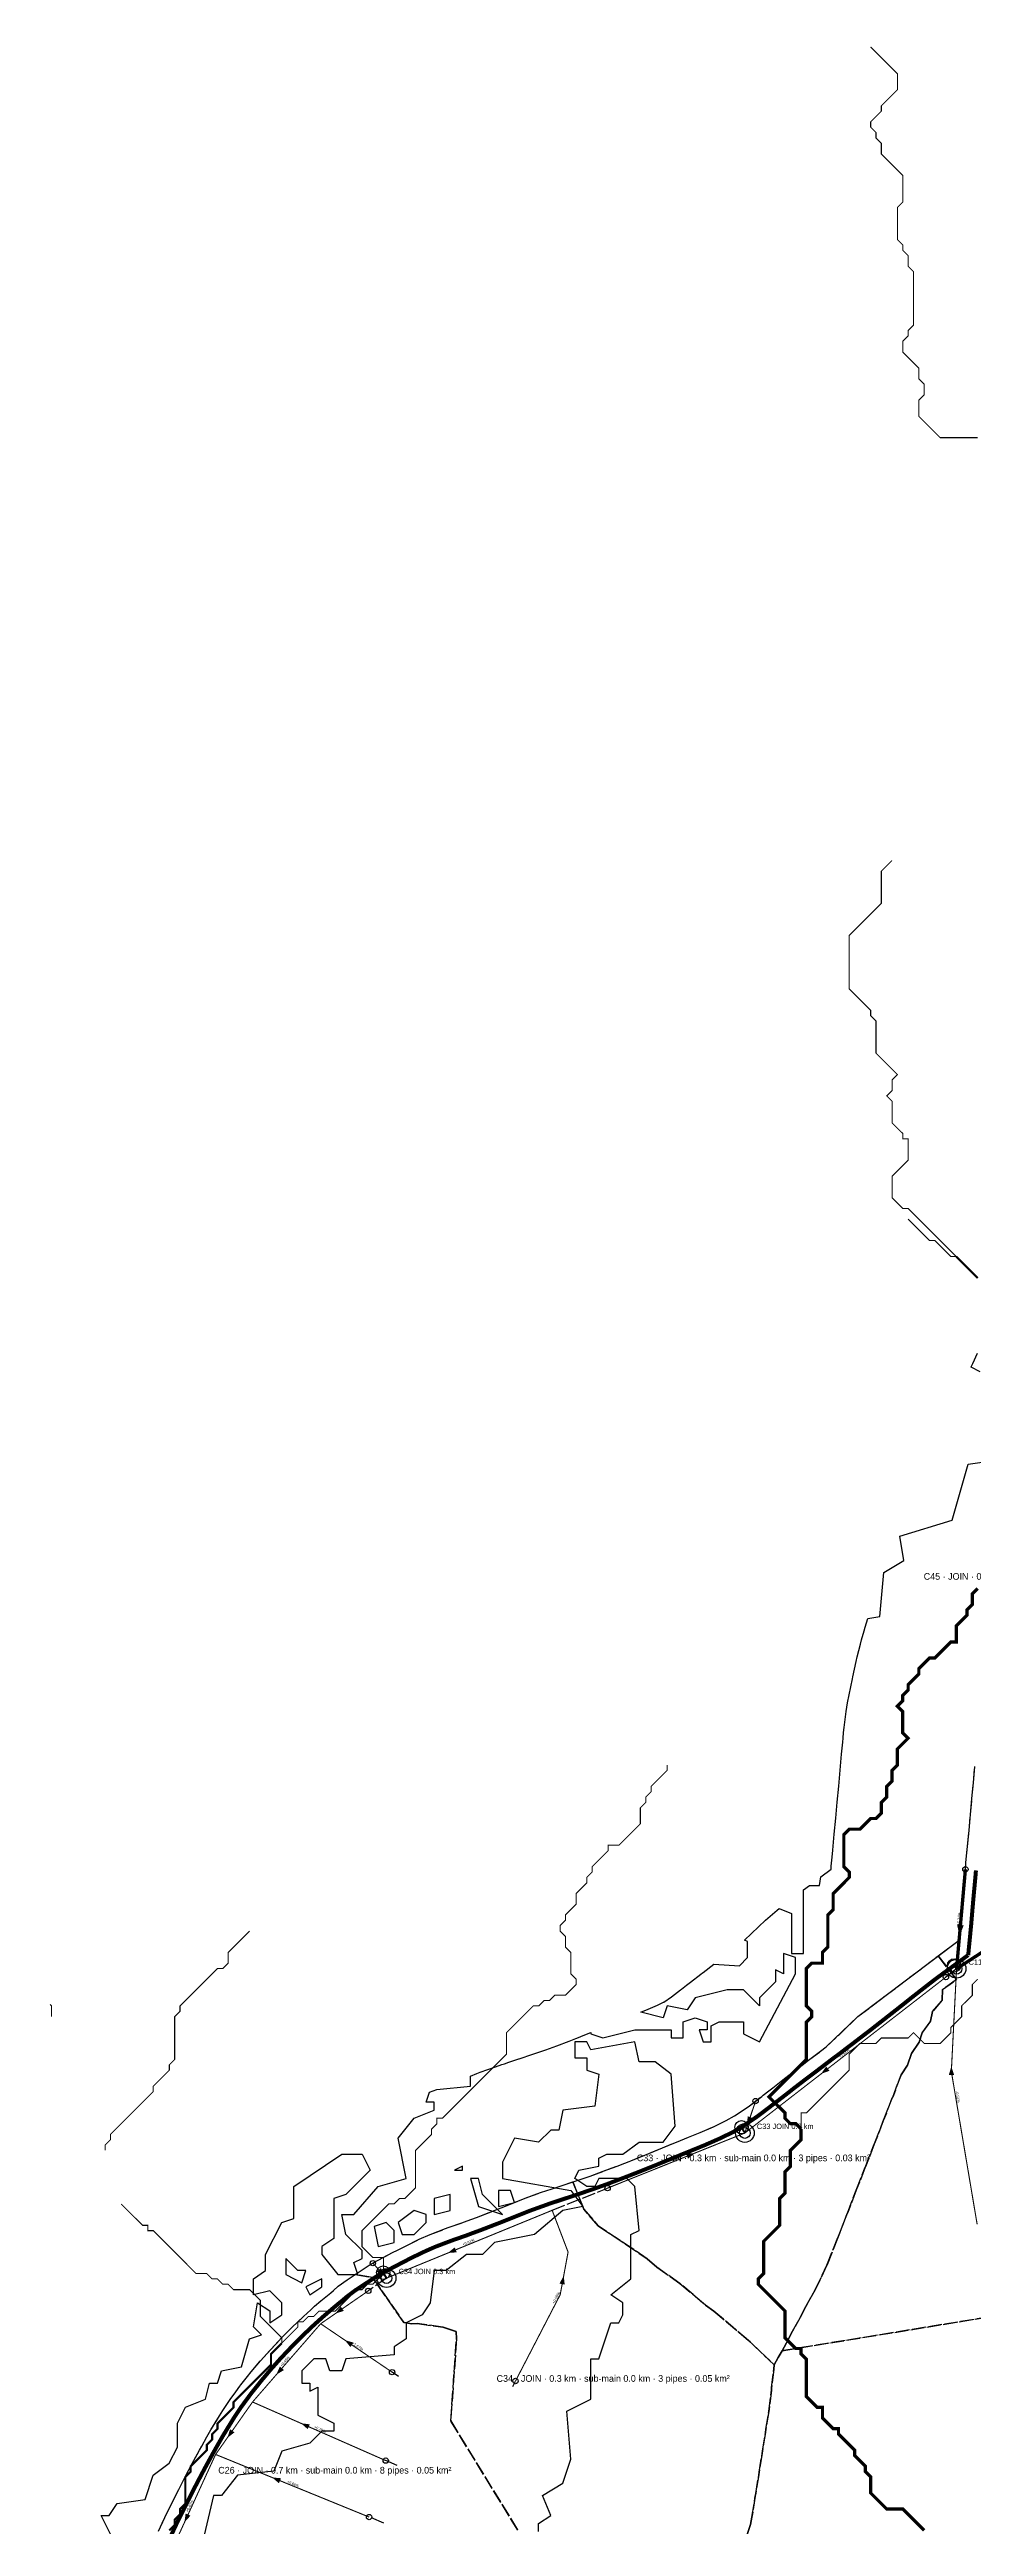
# Model space of a CAD drawing. Header units: metres. Extents: x 442821 to 452274, y 2561971 to 2571293.
# Drawn here: x 449234 to 449925, y 2568316 to 2570167 of the extents above; entities that cross this region are included whole.
import ezdxf
from ezdxf.enums import TextEntityAlignment as Align

# ---------------------------------------------------------------- set-up
doc = ezdxf.new("R2010")
doc.units = ezdxf.units.M
doc.header["$LTSCALE"] = 8
doc.linetypes.add('DASHDOT', pattern=[3.556, 2.54, -0.508, 0, -0.508])
doc.linetypes.add('DASHED', pattern=[1.524, 1.27, -0.254])
for name, color, linetype in [('A_ARROWS', 7, 'Continuous'), ('A_BRANCH', 7, 'Continuous'), ('A_CATCH_LABEL', 7, 'Continuous'), ('A_CATCHMENTS', 7, 'Continuous'), ('A_ENVELOPE', 3, 'Continuous'), ('A_GRADIENT', 8, 'Continuous'), ('A_HEAD_GAP', 8, 'Continuous'), ('A_HEADS', 8, 'Continuous'), ('A_JOIN_LINK', 6, 'Continuous'), ('A_LATERAL', 7, 'Continuous'), ('A_MAIN_PIPE', 5, 'Continuous'), ('A_OUTLET_LABEL', 7, 'Continuous'), ('A_OUTLETS', 7, 'Continuous'), ('A_STREAMS', 5, 'Continuous'), ('A_SUBMAIN', 7, 'Continuous'), ('A_WADI', 4, 'Continuous')]:
    doc.layers.add(name, color=color, linetype=linetype)

msp = doc.modelspace()

# ---------------------------------------------------------------- linework, layer by layer
at = {"layer": 'A_ARROWS', "color": 1}
for points in [[(449914.3, 2568757.4), (449912.5, 2568765.6), (449917.5, 2568765.2)], [(449908.2, 2568659.7), (449910.3, 2568653.3), (449906.3, 2568653.2)], [(449531.9, 2568520.2), (449537.1, 2568524.4), (449538.6, 2568520.7)], [(449484.7, 2568502.9), (449478.9, 2568506.3), (449481.9, 2568509)], [(449618.5, 2568503.2), (449619.3, 2568496.6), (449615.4, 2568497.3)]]:
    msp.add_solid(points, dxfattribs=at)
at = {"layer": 'A_ARROWS', "color": 3}
for points in [[(449810.8, 2568654.1), (449814.7, 2568659.6), (449817.1, 2568656.4)], [(449755.8, 2568615.7), (449755.9, 2568622.4), (449759.7, 2568621.1)], [(449716.6, 2568594.9), (449711.4, 2568590.7), (449709.9, 2568594.4)]]:
    msp.add_solid(points, dxfattribs=at)
at = {"layer": 'A_ARROWS', "color": 2}
for points in [[(449447.8, 2568474.9), (449451.9, 2568480.2), (449454.2, 2568476.9)], [(449454.9, 2568455.1), (449461.4, 2568453.2), (449459.1, 2568449.9)], [(449403.7, 2568429.2), (449406.4, 2568435.3), (449409.5, 2568432.7)], [(449367.2, 2568382), (449369.2, 2568388.4), (449372.5, 2568386.1)], [(449422.2, 2568392.9), (449428.8, 2568392.1), (449427.2, 2568388.5)], [(449400.6, 2568352.4), (449407.3, 2568351.8), (449405.7, 2568348.1)], [(449335.1, 2568318.8), (449336, 2568325.5), (449339.6, 2568323.8)]]:
    msp.add_solid(points, dxfattribs=at)
at = {"layer": 'A_BRANCH', "color": 3, "const_width": 0.8}
msp.add_lwpolyline([(449904.2, 2568726.5), (449753.9, 2568609.9)], dxfattribs=at)
at = {"layer": 'A_BRANCH', "color": 3, "linetype": 'DASHED', "const_width": 0.8}
msp.add_lwpolyline([(449651.3, 2568568.7), (449753.9, 2568609.9)], dxfattribs=at)
at = {"layer": 'A_BRANCH', "color": 2, "linetype": 'DASHED', "const_width": 0.8}
msp.add_lwpolyline([(449472.5, 2568491.9), (449436.9, 2568467.3)], dxfattribs=at)
at = {"layer": 'A_CATCHMENTS', "color": 1, "linetype": 'DASHED'}
for points in [[(449949.2, 2568474.5), (449781.7, 2568447.1), (449786.5, 2568455.7), (449788.6, 2568459.9), (449796.5, 2568474.2), (449798.3, 2568478), (449806.5, 2568492.7), (449815.2, 2568511), (449823.6, 2568532.2), (449823.8, 2568532.8), (449830.4, 2568549.6), (449830.4, 2568549.6), (449830.5, 2568550), (449837.2, 2568567.1), (449837.2, 2568567.2), (449843.9, 2568584.4), (449844, 2568584.5), (449850.6, 2568601.6), (449850.8, 2568602), (449857.3, 2568618.9), (449857.6, 2568619.4), (449864, 2568636.1), (449864.4, 2568636.8), (449870.7, 2568653.3), (449875.4, 2568660.6), (449878.4, 2568669.3), (449884.2, 2568677.8), (449886.3, 2568684.9), (449892.6, 2568693.4), (449894.2, 2568700.7), (449901.4, 2568709.1), (449901.5, 2568717.1), (449912, 2568724.6), (449898.3, 2568742.3), (449914, 2568754.1), (449915, 2568766.1), (449915.3, 2568769.6), (449916, 2568778), (449916.9, 2568788.2), (449918, 2568800.2), (449918.7, 2568807), (449919.1, 2568812.1), (449920.3, 2568824.1), (449921.4, 2568836), (449922.5, 2568848), (449923.6, 2568859.9), (449924.7, 2568871.8), (449925.8, 2568883.8)], [(449584.2, 2568313), (449534.1, 2568394.7), (449538.4, 2568456), (449538.1, 2568461.5), (449528.3, 2568464.7), (449509, 2568467.5), (449505, 2568467.3), (449499, 2568468.2), (449475.6, 2568502), (449462.7, 2568504.1), (449467.1, 2568507), (449473.2, 2568511), (449476.6, 2568513), (449479.9, 2568514.8), (449490.7, 2568520.5), (449494.3, 2568522.4), (449500.2, 2568525.4), (449510.6, 2568530.5), (449518.7, 2568534.1), (449530.3, 2568538.4), (449532.3, 2568539.2), (449542.4, 2568542.8), (449546.3, 2568544.2), (449553.3, 2568546.7), (449564.3, 2568551), (449567.9, 2568552.4), (449573.9, 2568554.8), (449584.3, 2568559), (449589.8, 2568561.2), (449601.3, 2568565.3), (449605.9, 2568566.9), (449609.1, 2568568), (449616.6, 2568570.5), (449625.4, 2568573.4), (449633.6, 2568552.9), (449633.6, 2568552.9), (449644.3, 2568540.5), (449681, 2568515.9), (449688.2, 2568509.5), (449705.4, 2568497.5), (449724.6, 2568481.2), (449730.8, 2568476.7), (449756.5, 2568454.9), (449775.8, 2568436.7), (449775.6, 2568433.3), (449773.9, 2568419.5), (449773.7, 2568417.6), (449771.8, 2568401.8), (449769.6, 2568388.4), (449769.3, 2568386), (449767.1, 2568372.4), (449766.8, 2568370.2), (449764.5, 2568356.4), (449764.3, 2568354.3), (449762, 2568340.4), (449761.7, 2568338.5), (449759.2, 2568322.6), (449758, 2568317.1), (449755.2, 2568308.3)]]:
    msp.add_lwpolyline(points, dxfattribs=at)
at = {"layer": 'A_CATCHMENTS', "color": 3, "linetype": 'DASHED'}
msp.add_lwpolyline([(449796.5, 2568474.2), (449788.6, 2568459.9), (449786.5, 2568455.7), (449781.7, 2568447.1), (449778.7, 2568442.1), (449775.8, 2568436.7), (449756.5, 2568454.9), (449730.8, 2568476.7), (449724.6, 2568481.2), (449705.4, 2568497.5), (449688.2, 2568509.5), (449681, 2568515.9), (449644.3, 2568540.5), (449633.6, 2568552.9), (449625.4, 2568573.4), (449627.2, 2568574), (449638.2, 2568577.7), (449648.1, 2568581.3), (449658.4, 2568585.2), (449664.1, 2568587.4), (449667.4, 2568588.7), (449668.7, 2568589.2), (449679.1, 2568593.4), (449689.4, 2568597.6), (449699.7, 2568601.8), (449702.8, 2568603.1), (449711.7, 2568606.7), (449720.4, 2568610.2), (449730.4, 2568614.6), (449739.9, 2568619.2), (449746.1, 2568622.7), (449748.2, 2568624.1), (449757.3, 2568630.3), (449766.5, 2568637.3), (449767.5, 2568638.1), (449771.7, 2568641.4), (449774.8, 2568643.7), (449782.3, 2568649.6), (449783.6, 2568650.6), (449793, 2568657.8), (449796.8, 2568660.7), (449801.5, 2568664.3), (449810.5, 2568671), (449814.7, 2568674.2), (449838.4, 2568696.9), (449898.3, 2568742.3), (449912, 2568724.6), (449901.5, 2568717.1), (449901.4, 2568709.1), (449894.2, 2568700.7), (449892.6, 2568693.4), (449886.3, 2568684.9), (449884.2, 2568677.8), (449878.4, 2568669.3), (449875.4, 2568660.6), (449870.7, 2568653.3), (449864.4, 2568636.8), (449864, 2568636.1), (449857.6, 2568619.4), (449857.3, 2568618.9), (449850.8, 2568602), (449850.6, 2568601.6), (449844, 2568584.5), (449843.9, 2568584.4), (449837.2, 2568567.2), (449837.2, 2568567.1), (449830.5, 2568550), (449830.4, 2568549.6), (449823.8, 2568532.8), (449823.6, 2568532.2), (449815.2, 2568511), (449806.5, 2568492.7), (449798.3, 2568478), (449796.5, 2568474.2)], close=True, dxfattribs=at)
at = {"layer": 'A_CATCHMENTS', "color": 2, "linetype": 'DASHED'}
for points in [[(449315.6, 2568312.2), (449320.4, 2568322.4), (449325.4, 2568332.6), (449330.8, 2568343.4), (449332.3, 2568346.3), (449335.6, 2568352.8), (449340.9, 2568362.9), (449346.3, 2568372.8), (449348, 2568375.9), (449351.9, 2568382.8), (449354.9, 2568388), (449361.3, 2568398.4), (449363.7, 2568402.5), (449369.2, 2568410.6), (449373.5, 2568416.4), (449376.5, 2568420.6), (449377.3, 2568421.6), (449382.3, 2568427.8), (449385, 2568431.3), (449391.9, 2568439.5), (449399.6, 2568448.1), (449408, 2568457), (449409.2, 2568458.3), (449415.6, 2568464.7), (449424, 2568472.7), (449429.5, 2568477.7), (449432.4, 2568480.4), (449437, 2568484.4), (449444.4, 2568490.5), (449446.4, 2568492.1), (449450.1, 2568495.3), (449456.6, 2568500.2), (449462.7, 2568504.1), (449475.6, 2568502), (449475.6, 2568502), (449499, 2568468.2), (449505, 2568467.3), (449509, 2568467.5), (449528.3, 2568464.7), (449538.1, 2568461.5), (449538.4, 2568456), (449534.1, 2568394.7), (449584.2, 2568313)], [(449755.2, 2568308.3), (449758, 2568317.1), (449759.2, 2568322.6), (449761.7, 2568338.5), (449762, 2568340.4), (449764.3, 2568354.3), (449764.5, 2568356.4), (449766.8, 2568370.2), (449767.1, 2568372.4), (449769.3, 2568386), (449769.6, 2568388.4), (449771.8, 2568401.8), (449773.7, 2568417.6), (449773.9, 2568419.5), (449775.6, 2568433.3), (449775.8, 2568436.7), (449778.7, 2568442.1), (449781.7, 2568447.1), (449949.2, 2568474.5)]]:
    msp.add_lwpolyline(points, dxfattribs=at)
at = {"layer": 'A_ENVELOPE', "color": 3}
msp.add_lwpolyline([(449315.6, 2568312.2), (449320.4, 2568322.4), (449325.4, 2568332.6), (449330.8, 2568343.4), (449332.3, 2568346.3), (449335.6, 2568352.8), (449340.9, 2568362.9), (449346.3, 2568372.8), (449348, 2568375.9), (449351.9, 2568382.8), (449354.9, 2568388), (449361.3, 2568398.4), (449363.7, 2568402.5), (449369.2, 2568410.6), (449373.5, 2568416.4), (449376.5, 2568420.6), (449377.3, 2568421.6), (449382.3, 2568427.8), (449385, 2568431.3), (449391.9, 2568439.5), (449399.6, 2568448.1), (449408, 2568457), (449409.2, 2568458.3), (449415.6, 2568464.7), (449424, 2568472.7), (449429.5, 2568477.7), (449432.4, 2568480.4), (449437, 2568484.4), (449444.4, 2568490.5), (449446.4, 2568492.1), (449450.1, 2568495.3), (449456.6, 2568500.2), (449467.1, 2568507), (449473.2, 2568511), (449476.6, 2568513), (449479.9, 2568514.8), (449490.7, 2568520.5), (449494.3, 2568522.4), (449500.2, 2568525.4), (449510.6, 2568530.5), (449518.7, 2568534.1), (449530.3, 2568538.4), (449532.3, 2568539.2), (449542.4, 2568542.8), (449546.3, 2568544.2), (449553.3, 2568546.7), (449564.3, 2568551), (449567.9, 2568552.4), (449573.9, 2568554.8), (449584.3, 2568559), (449589.8, 2568561.2), (449601.3, 2568565.3), (449605.9, 2568566.9), (449609.1, 2568568), (449616.6, 2568570.5), (449627.2, 2568574), (449638.2, 2568577.7), (449648.1, 2568581.3), (449658.4, 2568585.2), (449664.1, 2568587.4), (449667.4, 2568588.7), (449668.7, 2568589.2), (449679.1, 2568593.4), (449689.4, 2568597.6), (449699.7, 2568601.8), (449702.8, 2568603.1), (449711.7, 2568606.7), (449720.4, 2568610.2), (449730.4, 2568614.6), (449739.9, 2568619.2), (449746.1, 2568622.7), (449748.2, 2568624.1), (449757.3, 2568630.3), (449766.5, 2568637.3), (449767.5, 2568638.1), (449771.7, 2568641.4), (449774.8, 2568643.7), (449782.3, 2568649.6), (449783.6, 2568650.6), (449793, 2568657.8), (449796.8, 2568660.7), (449801.5, 2568664.3), (449810.5, 2568671), (449814.7, 2568674.2), (449838.4, 2568696.9), (449914, 2568754.1), (449915, 2568766.1), (449915, 2568766.1), (449915.3, 2568769.6), (449916, 2568778), (449916.9, 2568788.2), (449918, 2568800.2), (449918.7, 2568807), (449919.1, 2568812.1), (449920.3, 2568824.1), (449921.4, 2568836), (449922.5, 2568848), (449923.6, 2568859.9), (449924.7, 2568871.8), (449925.8, 2568883.8)], dxfattribs=at)
at = {"layer": 'A_HEAD_GAP', "color": 8, "linetype": 'DASHED'}
for points in [[(449912.1, 2568732.7), (449904.2, 2568726.5)], [(449609.9, 2568552.1), (449651.3, 2568568.7)], [(449486.1, 2568501.4), (449472.5, 2568491.9)], [(449495, 2568427.9), (449490.3, 2568431.1)], [(449580.4, 2568420.4), (449582.5, 2568424.5)], [(449494, 2568361.3), (449485.5, 2568365)], [(449484.2, 2568318.3), (449473.1, 2568322.8)]]:
    msp.add_lwpolyline(points, dxfattribs=at)
at = {"layer": 'A_HEADS', "color": 1}
for centre in [(449918.7, 2568807), (449475.9, 2568512.6), (449582.5, 2568424.5)]:
    msp.add_circle(centre, 2, dxfattribs=at)
at = {"layer": 'A_HEADS', "color": 3}
for centre in [(449904.2, 2568726.5), (449761.9, 2568633.8), (449651.3, 2568568.7)]:
    msp.add_circle(centre, 2, dxfattribs=at)
at = {"layer": 'A_HEADS', "color": 2}
for centre in [(449472.5, 2568491.9), (449490.3, 2568431.1), (449485.5, 2568365), (449473.1, 2568322.8)]:
    msp.add_circle(centre, 2, dxfattribs=at)
at = {"layer": 'A_JOIN_LINK', "color": 6, "const_width": 1.5}
for points in [[(449912.1, 2568732.7), (449910.3, 2568735.2)], [(449753.9, 2568609.9), (449751.4, 2568614.2)], [(449486.1, 2568501.4), (449483.7, 2568505.5)]]:
    msp.add_lwpolyline(points, dxfattribs=at)
at = {"layer": 'A_JOIN_LINK', "color": 6}
for centre in [(449910.3, 2568735.2), (449751.4, 2568614.2), (449483.7, 2568505.5)]:
    msp.add_circle(centre, 5, dxfattribs=at)
at = {"layer": 'A_LATERAL', "color": 1, "linetype": 'DASHDOT', "const_width": 0.8}
msp.add_lwpolyline([(449927.5, 2568541.6), (449908.2, 2568655.9), (449912.1, 2568732.7)], dxfattribs=at)
at = {"layer": 'A_LATERAL', "color": 3, "linetype": 'DASHDOT', "const_width": 0.8}
msp.add_lwpolyline([(449761.9, 2568633.8), (449753.9, 2568609.9)], dxfattribs=at)
at = {"layer": 'A_LATERAL', "color": 1, "const_width": 0.8}
for points in [[(449609.9, 2568552.1), (449486.1, 2568501.4)], [(449475.9, 2568512.6), (449486.1, 2568501.4)]]:
    msp.add_lwpolyline(points, dxfattribs=at)
at = {"layer": 'A_LATERAL', "color": 1, "linetype": 'DASHED', "const_width": 0.8}
msp.add_lwpolyline([(449582.5, 2568424.5), (449615.9, 2568489), (449621.8, 2568520.9), (449609.9, 2568552.1)], dxfattribs=at)
at = {"layer": 'A_LATERAL', "color": 2, "linetype": 'DASHED', "const_width": 0.8}
for points in [[(449436.9, 2568467.3), (449386, 2568408.8)], [(449386, 2568408.8), (449358.4, 2568369.6)], [(449358.4, 2568369.6), (449322.4, 2568291)]]:
    msp.add_lwpolyline(points, dxfattribs=at)
at = {"layer": 'A_LATERAL', "color": 2, "const_width": 0.8}
for points in [[(449490.3, 2568431.1), (449436.9, 2568467.3)], [(449485.5, 2568365), (449386, 2568408.8)], [(449473.1, 2568322.8), (449358.4, 2568369.6)]]:
    msp.add_lwpolyline(points, dxfattribs=at)
at = {"layer": 'A_MAIN_PIPE', "color": 5, "const_width": 3}
for points in [[(449926.6, 2568806.2), (449926, 2568799.4), (449924.9, 2568787.5), (449924.8, 2568786.5), (449924, 2568777.3), (449923.3, 2568768.9), (449923, 2568765.4), (449920.8, 2568742.9)], [(449920.8, 2568742.9), (449908.9, 2568734.2), (449904.5, 2568731), (449901.8, 2568729), (449896.2, 2568724.9), (449887.3, 2568718), (449878.5, 2568711.1), (449869.7, 2568704.1), (449860.9, 2568697.2), (449852.1, 2568690.3), (449847.4, 2568686.6), (449843.2, 2568683.4), (449842.4, 2568682.8), (449832.9, 2568675.5), (449827.2, 2568671.2), (449825.5, 2568669.8), (449820.7, 2568666.3), (449816.5, 2568663.1), (449807.6, 2568656.3), (449802.8, 2568652.7), (449799.1, 2568649.9), (449789.7, 2568642.7), (449788.5, 2568641.7), (449780.9, 2568635.8), (449777.9, 2568633.5), (449773.6, 2568630.2), (449772.6, 2568629.4), (449763.1, 2568622.2), (449753.8, 2568615.9), (449751.4, 2568614.2), (449744.5, 2568610.3), (449734.5, 2568605.5), (449724.3, 2568601), (449715.5, 2568597.4), (449706.6, 2568593.8), (449703.5, 2568592.5), (449693.2, 2568588.3), (449682.9, 2568584.1), (449672.4, 2568579.9), (449671, 2568579.4), (449667.7, 2568578.1)], [(449667.7, 2568578.1), (449662, 2568575.9), (449651.5, 2568571.9), (449641.5, 2568568.3), (449630.4, 2568564.5), (449619.8, 2568561), (449612.3, 2568558.5), (449609.1, 2568557.5), (449604.7, 2568555.9), (449593.3, 2568551.8), (449588, 2568549.7), (449577.6, 2568545.5), (449571.6, 2568543.1), (449567.9, 2568541.7), (449556.8, 2568537.4), (449549.7, 2568534.8), (449545.8, 2568533.3), (449535.7, 2568529.8), (449533.8, 2568529.1), (449522.5, 2568524.8), (449514.8, 2568521.4), (449504.6, 2568516.5), (449498.9, 2568513.5), (449495.4, 2568511.7), (449484.7, 2568506.1), (449481.6, 2568504.3), (449478.4, 2568502.5), (449472.6, 2568498.7), (449462.4, 2568492), (449456.3, 2568487.4), (449452.8, 2568484.4), (449450.8, 2568482.8), (449443.5, 2568476.7), (449439.1, 2568472.9), (449436.2, 2568470.3), (449430.8, 2568465.4), (449422.6, 2568457.6), (449416.4, 2568451.3), (449415.3, 2568450.2), (449407, 2568441.4), (449399.5, 2568433), (449392.7, 2568424.9), (449390.1, 2568421.6), (449385.2, 2568415.5), (449384.6, 2568414.7), (449381.5, 2568410.5), (449377.4, 2568404.9), (449372.2, 2568397.1), (449369.8, 2568393.2), (449363.5, 2568382.9), (449360.6, 2568377.8), (449356.7, 2568370.9), (449355.1, 2568368), (449349.7, 2568358.1), (449344.5, 2568348.2), (449341.2, 2568341.8), (449339.7, 2568338.9), (449334.4, 2568328.2), (449329.4, 2568318.1), (449324.6, 2568307.9)]]:
    msp.add_lwpolyline(points, dxfattribs=at)
at = {"layer": 'A_OUTLETS', "color": 5}
for centre, radius in [((449912.1, 2568732.7), 7), ((449912.1, 2568732.7), 4), ((449753.9, 2568609.9), 7), ((449753.9, 2568609.9), 4), ((449486.1, 2568501.4), 7), ((449486.1, 2568501.4), 4)]:
    msp.add_circle(centre, radius, dxfattribs=at)
at = {"layer": 'A_STREAMS', "color": 5}
for points, const_width in [([(449847.9, 2570169.4), (449851.9, 2570165.4), (449855.9, 2570161.4), (449859.9, 2570157.4), (449863.9, 2570153.4), (449867.9, 2570149.4), (449867.9, 2570145.4), (449867.9, 2570141.4), (449867.9, 2570137.4), (449863.9, 2570133.4), (449859.9, 2570129.4), (449855.9, 2570125.4), (449855.9, 2570121.4), (449851.9, 2570117.4), (449847.9, 2570113.4), (449847.9, 2570109.4), (449851.9, 2570105.4), (449851.9, 2570101.4), (449855.9, 2570097.4), (449855.9, 2570093.4), (449855.9, 2570089.4), (449859.9, 2570085.4), (449863.9, 2570081.4), (449867.9, 2570077.4), (449871.9, 2570073.4), (449871.9, 2570069.4), (449871.9, 2570065.4), (449871.9, 2570061.4), (449871.9, 2570057.4), (449871.9, 2570053.4), (449867.9, 2570049.4), (449867.9, 2570045.4), (449867.9, 2570041.4), (449867.9, 2570037.4), (449867.9, 2570033.4), (449867.9, 2570029.4), (449867.9, 2570025.4), (449871.9, 2570021.4), (449871.9, 2570017.4), (449875.9, 2570013.4), (449875.9, 2570009.4), (449875.9, 2570005.4), (449879.9, 2570001.4), (449879.9, 2569997.4), (449879.9, 2569993.4), (449879.9, 2569989.4), (449879.9, 2569985.4), (449879.9, 2569981.4), (449879.9, 2569977.4), (449879.9, 2569973.4), (449879.9, 2569969.4), (449879.9, 2569965.4), (449879.9, 2569961.4), (449875.9, 2569957.4), (449875.9, 2569953.4), (449871.9, 2569949.4), (449871.9, 2569945.4), (449871.9, 2569941.3), (449875.9, 2569937.3), (449879.9, 2569933.3), (449883.9, 2569929.3), (449883.9, 2569925.3), (449883.9, 2569921.3), (449887.9, 2569917.3), (449887.9, 2569913.3), (449887.9, 2569909.3), (449883.9, 2569905.3), (449883.9, 2569901.3), (449883.9, 2569897.3), (449883.9, 2569893.3), (449887.9, 2569889.3), (449891.9, 2569885.3), (449895.9, 2569881.3), (449899.9, 2569877.3), (449903.9, 2569877.3), (449907.9, 2569877.3), (449911.9, 2569877.3), (449915.9, 2569877.3), (449919.9, 2569877.3), (449923.9, 2569877.3), (449927.9, 2569877.3)], 0.8), ([(449863.9, 2569561.2), (449859.9, 2569557.2), (449855.9, 2569553.2), (449855.9, 2569549.2), (449855.9, 2569545.2), (449855.9, 2569541.2), (449855.9, 2569537.2), (449855.9, 2569533.2), (449855.9, 2569529.2), (449851.9, 2569525.2), (449847.9, 2569521.2), (449843.9, 2569517.2), (449839.9, 2569513.2), (449835.9, 2569509.2), (449831.9, 2569505.2), (449831.9, 2569501.2), (449831.9, 2569497.2), (449831.9, 2569493.2), (449831.9, 2569489.2), (449831.9, 2569485.2), (449831.9, 2569481.2), (449831.9, 2569477.2), (449831.9, 2569473.2), (449831.9, 2569469.2), (449831.9, 2569465.2), (449835.9, 2569461.2), (449839.9, 2569457.2), (449843.9, 2569453.2), (449847.9, 2569449.2), (449847.9, 2569445.2), (449851.9, 2569441.2), (449851.9, 2569437.2), (449851.9, 2569433.2), (449851.9, 2569429.2), (449851.9, 2569425.2), (449851.9, 2569421.2), (449851.9, 2569417.2), (449855.9, 2569413.2), (449859.9, 2569409.2), (449863.9, 2569405.2), (449867.9, 2569401.2), (449863.9, 2569397.2), (449863.9, 2569393.2), (449863.9, 2569389.2), (449859.9, 2569385.2), (449863.9, 2569381.2), (449863.9, 2569377.2), (449863.9, 2569373.2), (449863.9, 2569369.1), (449863.9, 2569365.1), (449867.9, 2569361.1), (449871.9, 2569357.1), (449871.9, 2569353.1), (449875.9, 2569353.1), (449875.9, 2569349.1), (449875.9, 2569345.1), (449875.9, 2569341.1), (449875.9, 2569337.1), (449871.9, 2569333.1), (449867.9, 2569329.1), (449863.9, 2569325.1), (449863.9, 2569321.1), (449863.9, 2569317.1), (449863.9, 2569313.1), (449863.9, 2569309.1), (449867.9, 2569305.1), (449871.9, 2569301.1), (449875.9, 2569301.1), (449879.9, 2569297.1), (449883.9, 2569293.1), (449887.9, 2569289.1), (449891.9, 2569285.1), (449895.9, 2569281.1), (449899.9, 2569277.1), (449903.9, 2569273.1), (449907.9, 2569269.1), (449911.9, 2569265.1)], 0.8), ([(449875.9, 2569293.1), (449879.9, 2569289.1), (449883.9, 2569285.1), (449887.9, 2569281.1), (449891.9, 2569277.1), (449895.9, 2569277.1), (449899.9, 2569273.1), (449903.9, 2569269.1), (449907.9, 2569265.1), (449911.9, 2569265.1)], 0.8), ([(449911.9, 2569265.1), (449915.9, 2569261.1), (449919.9, 2569257.1), (449923.9, 2569253.1), (449927.9, 2569249.1)], 1.6), ([(449927.9, 2569017), (449923.9, 2569013), (449923.9, 2569009), (449923.9, 2569005), (449919.9, 2569001), (449919.9, 2568997), (449915.9, 2568993), (449911.9, 2568989), (449911.9, 2568985), (449911.9, 2568981), (449911.9, 2568977), (449907.9, 2568977), (449903.9, 2568973), (449899.9, 2568969), (449895.9, 2568965), (449891.9, 2568965), (449887.9, 2568961), (449883.9, 2568957), (449883.9, 2568953), (449879.9, 2568949), (449875.9, 2568945), (449875.9, 2568941), (449871.9, 2568937), (449871.9, 2568933), (449867.9, 2568929), (449871.9, 2568925), (449871.9, 2568921), (449871.9, 2568917), (449871.9, 2568913), (449871.9, 2568909), (449875.9, 2568905), (449871.9, 2568901), (449867.9, 2568897), (449867.9, 2568893), (449867.9, 2568889), (449867.9, 2568885), (449863.9, 2568881), (449863.9, 2568877), (449863.9, 2568873), (449859.9, 2568869), (449859.9, 2568865), (449859.9, 2568861), (449855.9, 2568857), (449855.9, 2568853), (449855.9, 2568849), (449851.9, 2568845), (449847.9, 2568845), (449843.9, 2568841), (449839.9, 2568837), (449835.9, 2568837), (449831.9, 2568837), (449827.9, 2568833), (449827.9, 2568829), (449827.9, 2568825), (449827.9, 2568821), (449827.9, 2568817), (449827.9, 2568813), (449827.9, 2568809), (449831.9, 2568805), (449831.9, 2568801), (449827.9, 2568796.9), (449823.9, 2568792.9), (449819.9, 2568788.9), (449819.9, 2568784.9), (449819.9, 2568780.9), (449819.9, 2568776.9), (449815.9, 2568772.9), (449815.9, 2568768.9), (449815.9, 2568764.9), (449815.9, 2568760.9), (449815.9, 2568756.9), (449815.9, 2568752.9), (449815.9, 2568748.9), (449811.9, 2568744.9), (449811.9, 2568740.9), (449811.9, 2568736.9), (449807.9, 2568736.9), (449803.9, 2568736.9), (449799.9, 2568732.9), (449799.9, 2568728.9), (449799.9, 2568724.9), (449799.9, 2568720.9), (449799.9, 2568716.9), (449799.9, 2568712.9), (449799.9, 2568708.9), (449799.9, 2568704.9), (449803.9, 2568700.9), (449803.9, 2568696.9), (449799.9, 2568692.9), (449799.9, 2568688.9), (449799.9, 2568684.9), (449799.9, 2568680.9), (449799.9, 2568676.9), (449799.9, 2568672.9), (449799.9, 2568668.9), (449799.9, 2568664.9), (449795.9, 2568660.9), (449791.9, 2568656.9), (449787.9, 2568652.9), (449783.9, 2568648.9), (449779.9, 2568644.9), (449775.9, 2568640.9), (449771.9, 2568636.9), (449775.9, 2568632.9), (449779.9, 2568628.9), (449783.9, 2568624.9), (449783.9, 2568620.9), (449787.9, 2568616.9), (449791.9, 2568616.9), (449795.9, 2568612.9)], 2.4), ([(449695.8, 2568885), (449695.8, 2568881), (449691.8, 2568877), (449687.8, 2568873), (449683.8, 2568869), (449683.8, 2568865), (449679.8, 2568861), (449679.8, 2568857), (449675.8, 2568853), (449675.8, 2568849), (449675.8, 2568845), (449675.8, 2568841), (449671.8, 2568837), (449667.8, 2568833), (449663.8, 2568829), (449659.8, 2568825), (449655.8, 2568825), (449651.8, 2568825), (449651.8, 2568821), (449647.8, 2568817), (449643.8, 2568813), (449639.8, 2568809), (449639.8, 2568805), (449635.8, 2568801), (449635.8, 2568796.9), (449631.8, 2568792.9), (449627.8, 2568788.9), (449627.8, 2568784.9), (449627.8, 2568780.9), (449623.8, 2568776.9), (449619.8, 2568772.9), (449619.8, 2568768.9), (449615.8, 2568764.9), (449615.8, 2568760.9), (449619.8, 2568756.9), (449619.8, 2568752.9), (449619.8, 2568748.9), (449623.8, 2568744.9), (449623.8, 2568740.9), (449623.8, 2568736.9), (449623.8, 2568732.9), (449623.8, 2568728.9), (449627.8, 2568724.9), (449627.8, 2568720.9), (449623.8, 2568716.9), (449619.8, 2568712.9), (449615.8, 2568712.9), (449611.8, 2568712.9), (449607.8, 2568708.9), (449603.8, 2568708.9), (449599.8, 2568704.9), (449595.8, 2568704.9), (449591.8, 2568700.9), (449587.8, 2568696.9), (449583.8, 2568692.9), (449579.8, 2568688.9), (449575.8, 2568684.9), (449575.8, 2568680.9), (449575.8, 2568676.9), (449575.8, 2568672.9), (449575.8, 2568668.9), (449571.8, 2568664.9), (449567.8, 2568660.9), (449563.8, 2568656.9), (449559.8, 2568652.9), (449555.8, 2568648.9), (449551.8, 2568644.9), (449547.8, 2568640.9), (449543.8, 2568636.9), (449539.8, 2568632.9), (449535.8, 2568628.9), (449531.8, 2568624.9), (449527.8, 2568620.9), (449523.8, 2568620.9), (449523.8, 2568616.9), (449519.8, 2568612.9), (449519.8, 2568608.9), (449515.8, 2568604.9), (449511.8, 2568600.9), (449507.8, 2568596.9), (449507.8, 2568592.9), (449507.8, 2568588.9), (449507.8, 2568584.9), (449507.8, 2568580.9), (449507.8, 2568576.9), (449507.8, 2568572.9), (449507.8, 2568568.9), (449503.8, 2568564.9), (449499.8, 2568560.9), (449495.8, 2568560.9), (449491.8, 2568556.9), (449487.8, 2568556.9), (449483.8, 2568552.9), (449479.8, 2568548.9), (449475.8, 2568544.9), (449471.8, 2568540.9), (449467.8, 2568536.9), (449467.8, 2568532.9), (449467.8, 2568528.9), (449467.8, 2568524.9), (449471.8, 2568520.9), (449475.8, 2568516.9), (449479.8, 2568516.9), (449483.8, 2568516.9), (449483.8, 2568512.9), (449483.8, 2568508.8), (449483.8, 2568504.8), (449479.8, 2568500.8), (449475.8, 2568496.8), (449471.8, 2568496.8), (449467.8, 2568492.8), (449463.8, 2568492.8), (449459.8, 2568488.8), (449455.8, 2568484.8), (449451.8, 2568480.8), (449447.8, 2568476.8), (449443.8, 2568476.8), (449439.8, 2568476.8), (449435.8, 2568476.8), (449431.8, 2568472.8), (449427.8, 2568472.8), (449423.8, 2568468.8), (449419.8, 2568468.8), (449419.8, 2568464.8), (449415.8, 2568460.8), (449411.8, 2568456.8), (449407.8, 2568452.8)], 0.8), ([(449383.8, 2568760.9), (449379.8, 2568756.9), (449375.8, 2568752.9), (449371.8, 2568748.9), (449367.8, 2568744.9), (449367.8, 2568740.9), (449367.8, 2568736.9), (449363.8, 2568732.9), (449359.8, 2568732.9), (449355.8, 2568728.9), (449351.8, 2568724.9), (449347.8, 2568720.9), (449343.8, 2568716.9), (449339.8, 2568712.9), (449335.8, 2568708.9), (449331.8, 2568704.9), (449331.8, 2568700.9), (449327.8, 2568696.9), (449327.8, 2568692.9), (449327.8, 2568688.9), (449327.8, 2568684.9), (449327.8, 2568680.9), (449327.8, 2568676.9), (449327.8, 2568672.9), (449327.8, 2568668.9), (449327.8, 2568664.9), (449323.8, 2568660.9), (449323.8, 2568656.9), (449319.8, 2568652.9), (449315.8, 2568648.9), (449311.8, 2568644.9), (449311.8, 2568640.9), (449307.8, 2568636.9), (449303.8, 2568632.9), (449299.8, 2568628.9), (449295.8, 2568624.9), (449291.8, 2568620.9), (449287.8, 2568616.9), (449283.8, 2568612.9), (449279.8, 2568608.9), (449279.8, 2568604.9), (449275.8, 2568600.9), (449275.8, 2568596.9)], 0.8), ([(449927.9, 2568724.9), (449923.9, 2568720.9), (449923.9, 2568716.9), (449923.9, 2568712.9), (449919.9, 2568708.9), (449915.9, 2568704.9), (449915.9, 2568700.9), (449915.9, 2568696.9), (449911.9, 2568692.9), (449907.9, 2568688.9), (449907.9, 2568684.9), (449903.9, 2568680.9), (449899.9, 2568676.9), (449895.9, 2568676.9), (449891.9, 2568676.9), (449887.9, 2568676.9), (449883.9, 2568680.9), (449879.9, 2568684.9), (449875.9, 2568680.9), (449871.9, 2568680.9), (449867.9, 2568680.9), (449863.9, 2568680.9), (449859.9, 2568680.9), (449855.9, 2568680.9), (449851.9, 2568676.9), (449847.9, 2568676.9), (449843.9, 2568676.9), (449839.9, 2568676.9), (449835.9, 2568672.9), (449831.9, 2568668.9), (449831.9, 2568664.9), (449831.9, 2568660.9), (449831.9, 2568656.9), (449827.9, 2568652.9), (449823.9, 2568648.9), (449819.9, 2568644.9), (449815.9, 2568640.9), (449811.9, 2568636.9), (449807.9, 2568632.9), (449803.9, 2568628.9), (449799.9, 2568624.9), (449795.9, 2568624.9), (449795.9, 2568620.9), (449795.9, 2568616.9), (449795.9, 2568612.9)], 0.8), ([(449234.7, 2568706), (449235.8, 2568704.9), (449235.8, 2568700.9), (449235.8, 2568696.9)], 0.8), ([(449795.9, 2568612.9), (449795.9, 2568608.9), (449795.9, 2568604.9), (449791.9, 2568600.9), (449787.9, 2568596.9), (449787.9, 2568592.9), (449787.9, 2568588.9), (449787.9, 2568584.9), (449783.9, 2568580.9), (449783.9, 2568576.9), (449783.9, 2568572.9), (449783.9, 2568568.9), (449783.9, 2568564.9), (449779.9, 2568560.9), (449779.9, 2568556.9), (449779.9, 2568552.9), (449779.9, 2568548.9), (449779.9, 2568544.9), (449779.9, 2568540.9), (449775.9, 2568536.9), (449771.9, 2568532.9), (449767.9, 2568528.9), (449767.9, 2568524.9), (449767.9, 2568520.9), (449767.9, 2568516.9), (449767.9, 2568512.9), (449767.9, 2568508.8), (449767.9, 2568504.8), (449763.9, 2568500.8), (449763.9, 2568496.8), (449767.9, 2568492.8), (449771.9, 2568488.8), (449775.9, 2568484.8), (449779.9, 2568480.8), (449783.9, 2568476.8), (449783.9, 2568472.8), (449783.9, 2568468.8), (449783.9, 2568464.8), (449783.9, 2568460.8), (449783.9, 2568456.8), (449787.9, 2568452.8), (449791.9, 2568448.8), (449795.9, 2568448.8), (449795.9, 2568444.8), (449799.9, 2568440.8), (449799.9, 2568436.8), (449799.9, 2568432.8), (449799.9, 2568428.8), (449799.9, 2568424.8), (449799.9, 2568420.8), (449799.9, 2568416.8), (449799.9, 2568412.8), (449803.9, 2568408.8), (449807.9, 2568404.8), (449811.9, 2568404.8), (449811.9, 2568400.8), (449811.9, 2568396.8), (449815.9, 2568392.8), (449819.9, 2568388.8), (449823.9, 2568388.8), (449823.9, 2568384.8), (449827.9, 2568380.8), (449831.9, 2568376.8), (449835.9, 2568372.8), (449835.9, 2568368.8), (449839.9, 2568364.8), (449843.9, 2568360.8), (449843.9, 2568356.8), (449847.9, 2568352.8), (449847.9, 2568348.8), (449847.9, 2568344.8), (449847.9, 2568340.8), (449851.9, 2568336.8), (449855.9, 2568332.8), (449859.9, 2568328.8), (449863.9, 2568328.8), (449867.9, 2568328.8), (449871.9, 2568328.8), (449875.9, 2568324.8), (449879.9, 2568320.8), (449883.9, 2568316.8), (449887.9, 2568312.8)], 2.4), ([(449287.8, 2568556.9), (449291.8, 2568552.9), (449295.8, 2568548.9), (449299.8, 2568544.9), (449303.8, 2568540.9), (449307.8, 2568540.9), (449307.8, 2568536.9), (449311.8, 2568536.9), (449315.8, 2568532.9), (449319.8, 2568528.9), (449323.8, 2568524.9), (449327.8, 2568520.9), (449331.8, 2568516.9), (449335.8, 2568512.9), (449339.8, 2568508.8), (449343.8, 2568504.8), (449347.8, 2568504.8), (449351.8, 2568504.8), (449355.8, 2568500.8), (449359.8, 2568500.8), (449363.8, 2568496.8), (449367.8, 2568496.8), (449371.8, 2568492.8), (449375.8, 2568492.8), (449379.8, 2568492.8), (449383.8, 2568492.8), (449387.8, 2568488.8), (449391.8, 2568484.8), (449391.8, 2568480.8), (449391.8, 2568476.8), (449391.8, 2568472.8), (449395.8, 2568468.8), (449399.8, 2568464.8), (449403.8, 2568460.8), (449407.8, 2568456.8), (449407.8, 2568452.8)], 0.8), ([(449407.8, 2568452.8), (449403.8, 2568448.8), (449399.8, 2568444.8), (449399.8, 2568440.8), (449399.8, 2568436.8), (449395.8, 2568432.8), (449391.8, 2568428.8), (449387.8, 2568424.8), (449383.8, 2568420.8), (449379.8, 2568416.8), (449375.8, 2568412.8), (449371.8, 2568408.8), (449371.8, 2568404.8), (449367.8, 2568400.8), (449363.8, 2568396.8), (449359.8, 2568392.8), (449359.8, 2568388.8), (449355.8, 2568384.8), (449355.8, 2568380.8), (449351.8, 2568376.8), (449351.8, 2568372.8), (449347.8, 2568368.8), (449343.8, 2568364.8), (449339.8, 2568360.8), (449339.8, 2568356.8), (449335.8, 2568352.8), (449335.8, 2568348.8), (449335.8, 2568344.8), (449335.8, 2568340.8), (449335.8, 2568336.8), (449335.8, 2568332.8), (449331.8, 2568328.8), (449331.8, 2568324.8), (449327.8, 2568320.8), (449327.8, 2568316.8), (449323.8, 2568312.8)], 1.6)]:
    msp.add_lwpolyline(points, dxfattribs=dict(at, const_width=const_width))
at = {"layer": 'A_SUBMAIN', "color": 1, "linetype": 'DASHED', "const_width": 2.5}
msp.add_lwpolyline([(449918.7, 2568807), (449912.1, 2568732.7)], dxfattribs=at)
at = {"layer": 'A_SUBMAIN', "color": 1, "const_width": 2.5}
msp.add_lwpolyline([(449980.6, 2568777), (449912.1, 2568732.7)], dxfattribs=at)
at = {"layer": 'A_WADI', "color": 4}
for points in [[(449929.8, 2569179), (449923, 2569182.4), (449923, 2569182.6), (449923.3, 2569183.1), (449924.2, 2569185.2), (449927.7, 2569193)], [(449284.8, 2568300), (449272.8, 2568324), (449278.8, 2568324), (449284.8, 2568333), (449305.8, 2568336), (449311.8, 2568354), (449323.8, 2568363), (449329.8, 2568375), (449329.8, 2568393), (449335.8, 2568405), (449350.8, 2568411), (449353.8, 2568423), (449359.8, 2568423), (449362.8, 2568432), (449377.8, 2568435), (449383.8, 2568456), (449392.8, 2568459), (449386.8, 2568465), (449389.8, 2568483), (449398.8, 2568477), (449398.8, 2568468), (449407.8, 2568474), (449407.8, 2568483), (449398.8, 2568492), (449386.8, 2568489), (449386.8, 2568501), (449395.8, 2568507), (449395.8, 2568519), (449407.8, 2568543), (449416.8, 2568546), (449416.8, 2568570), (449452.8, 2568594), (449467.8, 2568594), (449473.8, 2568582), (449455.8, 2568564), (449446.8, 2568561), (449446.8, 2568531), (449437.8, 2568525), (449437.8, 2568519), (449449.8, 2568504), (449464.8, 2568504), (449461.8, 2568513), (449467.8, 2568516), (449467.8, 2568522), (449455.8, 2568534), (449452.8, 2568549), (449461.8, 2568549), (449479.8, 2568570), (449500.8, 2568576), (449494.8, 2568606), (449506.8, 2568621), (449521.8, 2568627), (449521.8, 2568633), (449515.8, 2568633), (449518.3, 2568640.4), (449523.6, 2568642.5), (449548.8, 2568645), (449548.8, 2568645), (449548.8, 2568652.5), (449553.6, 2568654.4), (449556.2, 2568655.3), (449567.6, 2568659.4), (449572.2, 2568661.1), (449574.2, 2568661.7), (449577.4, 2568662.8), (449584.9, 2568665.3), (449585.2, 2568665.4), (449595.5, 2568668.8), (449605.2, 2568672.1), (449613.5, 2568675.1), (449622.5, 2568678.5), (449627.6, 2568680.5), (449630.9, 2568681.8), (449631.9, 2568682.2), (449638.8, 2568685), (449638.8, 2568684), (449647.8, 2568681), (449671.8, 2568687), (449698.8, 2568687), (449698.8, 2568681), (449707.8, 2568681), (449707.8, 2568693), (449716.8, 2568696), (449725.8, 2568693), (449725.8, 2568687), (449719.8, 2568687), (449722.8, 2568678), (449728.8, 2568678), (449728.8, 2568690), (449734.8, 2568693), (449752.8, 2568693), (449752.8, 2568684), (449764.8, 2568678), (449791.8, 2568729), (449791.8, 2568741), (449782.8, 2568744), (449782.8, 2568729), (449776.8, 2568732), (449776.8, 2568723), (449764.8, 2568711), (449764.8, 2568705), (449752.8, 2568717), (449740.8, 2568717), (449716.8, 2568711), (449710.8, 2568702), (449695.8, 2568705), (449692.8, 2568696), (449676.1, 2568700.2), (449681.6, 2568702.4), (449688.5, 2568705.4), (449693.2, 2568707.7), (449693.3, 2568707.7), (449699, 2568711.6), (449705.9, 2568716.9), (449706.6, 2568717.4), (449710.4, 2568720.3), (449713.4, 2568722.7), (449721, 2568728.6), (449722.3, 2568729.6), (449722.7, 2568729.9), (449730.6, 2568736), (449749.8, 2568735), (449755.8, 2568741), (449755.8, 2568753), (449753.6, 2568754.1), (449769.2, 2568769.1), (449778, 2568776.6), (449779.5, 2568777.7), (449788.8, 2568774), (449788.8, 2568744), (449797.8, 2568744), (449797.8, 2568791.6), (449802.3, 2568795), (449809.8, 2568795), (449810.7, 2568801.4), (449818.3, 2568807.1), (449818.5, 2568809.4), (449819.1, 2568816.2), (449819.6, 2568821.3), (449820.7, 2568833.3), (449821.8, 2568845.2), (449822.9, 2568857.2), (449824, 2568869.1), (449825.1, 2568881.1), (449826.2, 2568893), (449827.1, 2568902.2), (449827.3, 2568905), (449827.7, 2568909.4), (449828.1, 2568913), (449829.7, 2568924.9), (449830.7, 2568931.4), (449834.3, 2568949.4), (449834.6, 2568951), (449837, 2568962.3), (449837.9, 2568965.9), (449840.3, 2568975.3), (449841.1, 2568978.6), (449843.1, 2568985.3), (449843.8, 2568988), (449844.8, 2568991.2), (449845.9, 2568994.5), (449854.8, 2568996), (449857.8, 2569029), (449872.8, 2569038), (449869.8, 2569056), (449908.8, 2569068), (449920.8, 2569110), (449941.8, 2569113)], [(449599.8, 2568312), (449599.8, 2568318), (449608.8, 2568324), (449602.8, 2568339), (449617.8, 2568348), (449623.8, 2568366), (449620.8, 2568402), (449638.8, 2568411), (449638.8, 2568441), (449644.8, 2568441), (449653.8, 2568468), (449659.8, 2568468), (449662.8, 2568474), (449662.8, 2568483), (449653.8, 2568489), (449668.8, 2568501), (449668.8, 2568534), (449674.8, 2568537), (449671.8, 2568570), (449665.8, 2568576), (449644.8, 2568576), (449641.8, 2568570), (449635.8, 2568570), (449626.8, 2568576), (449629.8, 2568582), (449644.8, 2568585), (449644.8, 2568591), (449650.8, 2568594), (449662.8, 2568594), (449674.8, 2568603), (449692.8, 2568603), (449701.8, 2568615), (449698.8, 2568654), (449686.8, 2568663), (449674.8, 2568663), (449671.8, 2568678), (449638.8, 2568672), (449635.8, 2568678), (449626.8, 2568678), (449626.8, 2568666), (449626.8, 2568666), (449635.8, 2568666), (449635.8, 2568657), (449644.8, 2568654), (449641.8, 2568630), (449617.8, 2568627), (449614.8, 2568612), (449608.8, 2568612), (449599.8, 2568603), (449581.8, 2568606), (449572.8, 2568588), (449572.8, 2568576), (449623.8, 2568567), (449632.8, 2568555), (449617.8, 2568552), (449596.8, 2568534), (449566.8, 2568528), (449557.8, 2568519), (449545.8, 2568519), (449530.8, 2568507), (449521.8, 2568507), (449518.8, 2568483), (449512.8, 2568474), (449500.8, 2568468), (449500.8, 2568456), (449491.8, 2568450), (449491.8, 2568444), (449455.8, 2568441), (449452.8, 2568432), (449443.8, 2568432), (449440.8, 2568441), (449431.8, 2568441), (449422.8, 2568432), (449422.8, 2568423), (449428.8, 2568423), (449428.8, 2568417), (449434.8, 2568420), (449434.8, 2568399), (449446.8, 2568393), (449446.8, 2568387), (449437.8, 2568387), (449428.8, 2568378), (449407.8, 2568372), (449401.8, 2568357), (449374.8, 2568354), (449362.8, 2568339), (449356.8, 2568339), (449344.8, 2568288)]]:
    msp.add_lwpolyline(points, dxfattribs=at)
for points in [[(449542.8, 2568582), (449542.8, 2568585), (449536.8, 2568582), (449542.8, 2568582)], [(449554.8, 2568555), (449572.8, 2568549), (449557.8, 2568564), (449554.8, 2568576), (449548.8, 2568576), (449554.8, 2568555)], [(449494.8, 2568543), (449497.8, 2568534), (449506.8, 2568534), (449515.8, 2568543), (449515.8, 2568549), (449506.8, 2568552), (449494.8, 2568543)], [(449521.8, 2568549), (449533.8, 2568552), (449533.8, 2568564), (449521.8, 2568561), (449521.8, 2568549)], [(449569.8, 2568555), (449581.8, 2568558), (449578.8, 2568567), (449569.8, 2568567), (449569.8, 2568555)], [(449476.8, 2568540), (449479.8, 2568525), (449491.8, 2568528), (449491.8, 2568537), (449485.8, 2568543), (449476.8, 2568540)], [(449410.8, 2568504), (449422.8, 2568498), (449425.8, 2568507), (449419.8, 2568507), (449410.8, 2568516), (449410.8, 2568504)], [(449428.8, 2568489), (449437.8, 2568495), (449437.8, 2568501), (449425.8, 2568495), (449428.8, 2568489)]]:
    msp.add_lwpolyline(points, close=True, dxfattribs=at)

# ---------------------------------------------------------------- texts
at = {"layer": 'A_CATCH_LABEL', "color": 1}
for s, p in [('C45 · JOIN · 0.0 km · sub-main 0.0 km · 1 pipes · 0.00 km²', (449974.7, 2569026)), ('C34 · JOIN · 0.3 km · sub-main 0.0 km · 3 pipes · 0.05 km²', (449655.5, 2568426.4))]:
    msp.add_text(s, height=5, dxfattribs=at).set_placement(p, align=Align.MIDDLE_CENTER)
at = {"layer": 'A_CATCH_LABEL', "color": 3}
msp.add_text('C33 · JOIN · 0.3 km · sub-main 0.0 km · 3 pipes · 0.03 km²', height=5, dxfattribs=at).set_placement((449760.3, 2568591.3), align=Align.MIDDLE_CENTER)
at = {"layer": 'A_CATCH_LABEL', "color": 2}
msp.add_text('C26 · JOIN · 0.7 km · sub-main 0.0 km · 8 pipes · 0.05 km²', height=5, dxfattribs=at).set_placement((449447.5, 2568357.8), align=Align.MIDDLE_CENTER)
at = {"layer": 'A_GRADIENT', "color": 1}
for s, rotation, p in [('+0.21%', 84.9464, (449915.4, 2568769.8)), ('-0.52%', 279.5823, (449911.5, 2568636.6)), ('+0.61%', 22.287, (449548, 2568526.8)), ('+0.08%', 62.666, (449614.3, 2568486))]:
    msp.add_text(s, height=2, rotation=rotation, dxfattribs=at).set_placement(p, align=Align.BOTTOM_CENTER)
at = {"layer": 'A_GRADIENT', "color": 3}
for s, rotation, p in [('+0.52%', 37.8107, (449829, 2568668.2)), ('+0.18%', 21.8658, (449702.6, 2568589.3))]:
    msp.add_text(s, height=2, rotation=rotation, dxfattribs=at).set_placement(p, align=Align.BOTTOM_CENTER)
at = {"layer": 'A_GRADIENT', "color": 2}
for s, rotation, p in [('+0.45%', 49.049, (449411.5, 2568438.1)), ('+1.67%', 325.8824, (449463.6, 2568449.2)), ('+0.78%', 336.2599, (449435.8, 2568386.9)), ('+0.60%', 337.8242, (449415.7, 2568346.2)), ('+0.43%', 65.355, (449340.4, 2568330.3))]:
    msp.add_text(s, height=2, rotation=rotation, dxfattribs=at).set_placement(p, align=Align.BOTTOM_CENTER)
at = {"layer": 'A_OUTLET_LABEL', "color": 5}
for s, p in [('C11 JOIN 4.9 km', (449921.1, 2568735.7)), ('C33 JOIN 0.3 km', (449762.9, 2568612.9)), ('C34 JOIN 0.3 km', (449495.1, 2568504.4))]:
    msp.add_text(s, height=4, dxfattribs=at).set_placement(p)

doc.saveas('drawing.dxf')
